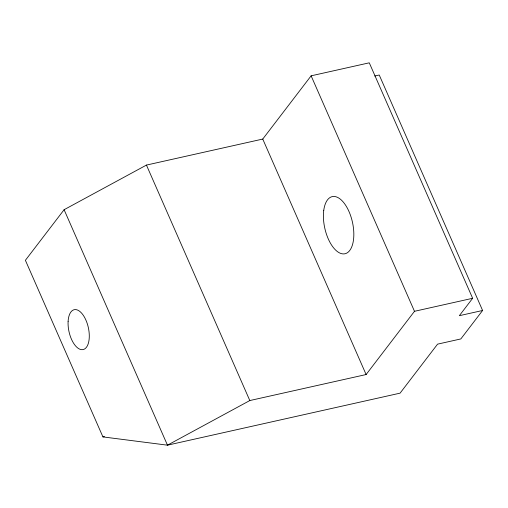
<?xml version="1.0" encoding="UTF-8"?>
<svg xmlns="http://www.w3.org/2000/svg" width="508" height="508" viewBox="0 0 508 508"><rect width="100%" height="100%" fill="white"/><g stroke="black" fill="none" stroke-linecap="round" stroke-linejoin="round"><path stroke-width="0.76" d="M482.6 310.483L459.34 315.684L472.643 298.291L369.278 62.821L311.125 75.825L262.75 139.065L146.444 165.081L64.103 209.709L25.4 260.299L102.927 436.905L167.469 445.179L400.075 393.154L437.572 344.145L460.832 338.938L482.6 310.483L379.235 75.006L374.733 76.016M64.103 209.709L167.469 445.179L249.809 400.552L366.116 374.542L414.49 311.302L472.643 298.291M102.927 436.905L104.464 436.562M311.125 75.825L414.49 311.302M262.75 139.065L366.116 374.542M146.444 165.081L249.809 400.552M68.11 321.393A20.422 9.874 77.4 0 0 83.058 349.58A20.422 9.874 77.4 0 0 84.861 317.919A20.422 9.874 77.4 0 0 68.11 321.393M323.767 210.261A29.274 14.154 77.4 0 0 343.16 253.911A29.274 14.154 77.4 0 0 348.926 211.379A29.274 14.154 77.4 0 0 323.767 210.261"/></g></svg>
